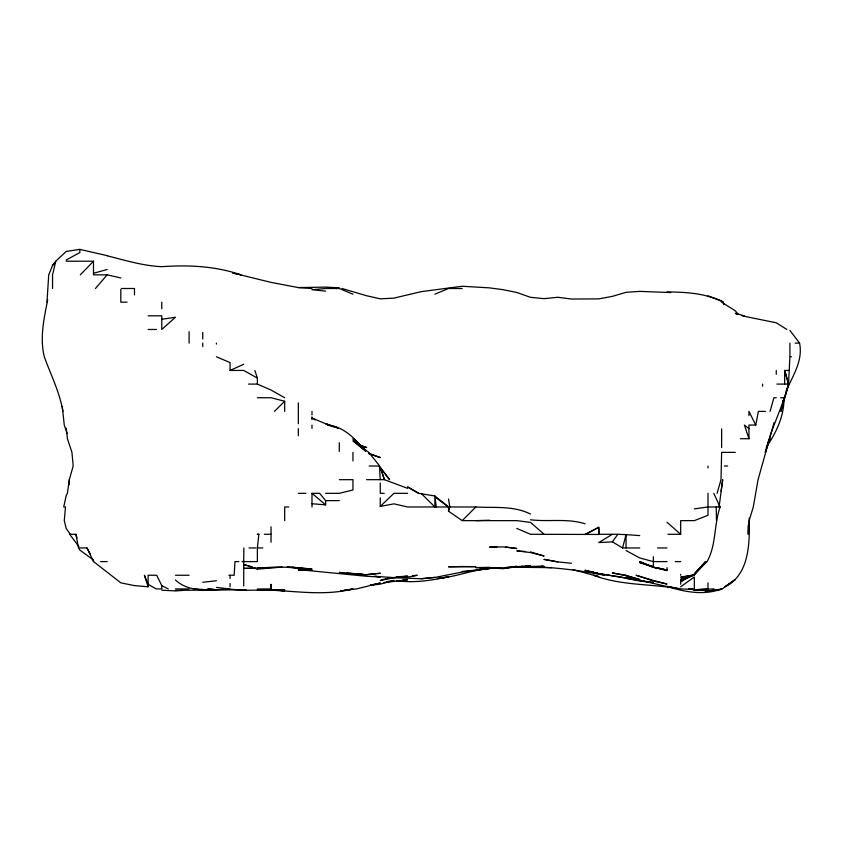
<?xml version="1.0" encoding="UTF-8"?>
<svg xmlns="http://www.w3.org/2000/svg" width="842" height="842" viewBox="0 0 842 842"><rect width="100%" height="100%" fill="white"/><g stroke="black" fill="none" stroke-linecap="round" stroke-linejoin="round"><path stroke-width="1.26" d="M243.717 561.603L243.875 547.953M749.233 518.156C749.748 542.08 749.78 574.97 724.783 586.895M69.223 484.645L69.307 479.677L73.191 466.015L71.938 452.365L67.423 438.714L66.202 428.136M783.807 398.982L780.955 411.401L788.522 384.089L789.912 356.776L791.512 356.776M46.973 302.162L48.72 274.85L52.541 265.451L55.782 261.199L66.202 251.432L79.853 249.39L107.166 255.652M243.717 585.948L243.717 561.193L242.128 561.603L257.368 561.603L257.368 547.953L258.862 534.291L257.368 534.291L258.862 534.291M783.955 398.982C783.986 416.811 776.071 432.683 766.346 447.113M69.307 479.677L67.381 493.328L66.202 495.591L63.729 506.979L65.487 506.979L64.287 520.64L66.202 528.481L70.286 534.291M719.089 506.979L722.678 479.677L721.099 491.265M740.465 438.714L748.948 438.714L748.948 425.052L755.758 425.052L758.389 411.401L765.41 411.401M713.784 493.328L720.12 506.979C713.827 524.861 716.447 544.911 707.08 561.603L694.324 574.002L705.48 561.603L694.324 574.465M55.782 261.199L52.541 274.85L52.541 288.501M774.03 422.726L758.053 479.677L753.295 506.979L749.106 520.64L748.222 534.291L748.117 525.608M639.709 547.953L622.575 547.953L626.048 534.628L639.709 535.586M770.051 411.401L773.914 397.74L776.261 397.74M717.089 493.328L721.005 479.677L721.636 452.365L735.287 452.365M544.121 534.291L530.471 522.387L516.809 520.64L462.195 520.64L448.544 511.21L449.796 506.979L448.544 499.001M789.449 370.438L784.639 370.438L788.712 384.089C782.418 407.433 770.935 428.788 765.273 452.365L770.104 438.714L768.262 442.124M786.217 390.92C792.827 375.595 803.163 360.808 799.574 343.126L789.912 330.411M47.678 299.889C44.016 318.402 39.637 337.947 44.3 356.776C50.783 374.89 59.771 392.246 62.876 411.401M782.692 401.16L784.607 397.74L788.522 384.089L784.639 370.438L784.66 384.089M787.628 386.194L788.986 384.089M612.397 534.291L598.736 542.574L612.397 541.848L617.849 534.291L626.048 534.628L626.048 547.953M95.462 288.501L107.166 274.85L120.816 277.944M694.324 575.012L706.291 561.603L694.324 574.002M52.541 265.451L54.93 262.893M80.327 274.85L93.504 261.22L66.202 261.199M462.195 520.64L475.846 506.979C494.191 508.063 513.441 505.484 530.471 514.052M274.387 411.401L284.68 401.255L271.029 397.74L257.368 397.74M380.258 497.822L380.258 506.442L393.919 493.328L407.57 493.328M680.673 586.79L694.324 577.012L694.324 588.916M725.836 586.021L735.287 579.507L721.636 589.389L707.985 591.084L700.533 589.884M687.283 577.412L680.673 581.717L688.451 577.191M586.169 534.291L598.736 527.303L598.736 534.46L530.471 534.291L516.809 528.439M66.202 259.989L79.853 252.579L79.853 249.39M688.451 577.023L680.673 581.159L693.419 575.254L680.673 579.359L680.673 584.264M585.085 534.291L598.736 527.292L599.115 534.291L617.849 534.291M216.405 356.776L230.066 362.586L230.066 370.438L243.717 364.27M434.882 294.195L448.544 288.501L462.195 288.501M680.673 579.359L694.029 575.254M93.504 273.261L107.166 269.482M370.333 585.064L380.258 583.043L356.513 588.916L340.536 590.884M380.258 506.442L393.919 503.842L407.57 506.979L475.846 506.979M482.056 568.771L479.572 569.181M386.467 581.748L393.919 580.496L380.258 584.127L370.333 585.358M692.166 575.254L680.673 577.18L692.798 575.254M344.262 590.253L352.956 588.916C321.591 596.999 289.174 589.674 257.368 589.863L261.094 589.81M161.79 319.286L175.441 317.255L161.79 329.475L161.79 315.813L148.129 315.813M694.324 508.884L707.985 506.979L720.12 506.979M202.754 582.285L216.405 580.748M462.195 571.486L489.507 568.624L462.195 572.044L434.882 577.465L421.232 578.738L393.919 577.717L380.258 580.57C392.235 575.486 405.107 578.98 417.222 575.254L412.391 575.665M246.201 589.842C222.551 589.874 199.007 590.137 175.441 590.4M498.19 567.876C477.225 567.666 458.069 576.854 437.366 578.528L448.544 576.791C431.42 580.412 413.885 583.253 396.403 580.643M421.232 578.738L434.882 577.338M257.368 569.16L282.196 567.055L257.368 567.876L257.368 569.16L243.717 564.435L252.4 566.876M367.849 574.318L380.258 573.276L366.607 574.833L352.956 574.17L362.881 574.349M523.019 566.213L516.809 566.687L542.879 566.234M525.503 566.034L530.471 565.666L503.158 568.255L475.846 567.613L489.507 567.298M383.984 582.538L407.57 579.833L402.602 580.054M396.403 576.886L407.57 576.128L393.919 577.57L374.058 576.307M182.882 590.421L175.441 590.905L161.79 590.21M175.441 580.043C190.366 593.747 211.647 589.189 230.066 589.211M308.267 569.613L298.331 570.066L311.993 570.234L299.573 568.013M496.948 546.868L489.507 547.163L503.158 546.89L516.809 548.51L505.632 546.963M475.846 520.64L489.507 520.219M257.368 589.021L271.029 588.916L271.029 584.422L271.029 588.916M506.884 567.161L551.573 567.655M311.993 506.979L311.993 493.328L319.634 493.328L325.643 500.632L339.294 500.622M107.166 274.85L93.504 274.85L93.504 261.22M121.606 288.501L134.478 288.501L134.478 294.911M127.11 302.162L120.816 302.162L120.816 289.248M667.011 291.921C686.241 292.121 706.028 293.174 723.204 302.162L723.909 304.646M741.918 315.813L776.261 322.781L786.849 329.475M148.129 329.475L156.412 329.475M795.132 343.126L799.574 343.126M230.066 370.438L243.717 370.438L257.368 378.111L257.368 384.089L271.029 390.025L284.68 397.74M248.527 384.089L257.368 384.089M776.924 384.089L788.712 384.089M780.597 397.74L784.186 397.74M369.133 466.015L379.689 466.015L368.764 452.365L352.956 440.776L359.787 446.576M724.331 466.015L727.625 466.015M339.326 479.677L352.956 479.677L352.956 490.002L339.294 493.328L325.643 493.328M366.607 479.677L384.447 479.677L407.57 488.349M298.331 493.328L305.878 493.328M384.184 493.328L380.258 493.328L380.258 483.097M288.753 506.979L284.68 506.979L284.68 520.64M76.98 537.996L75.896 534.291L69.654 534.291L79.074 546.826M264.367 534.291L271.029 534.291M667.948 534.291L680.673 534.291L680.673 520.64L694.324 520.64L707.985 515.304L707.985 493.328M79.853 547.953L86.989 547.953L90.547 554.552M248.99 547.953L255.842 547.953M257.368 547.953L262.799 547.953M657.57 547.953L667.011 547.953M100.661 561.603L107.166 561.603M238.886 561.603L234.992 561.603L234.171 575.254L228.824 575.254M667.011 561.603L653.36 561.603L639.709 557.951L626.048 550.552M675.273 561.603L680.673 561.603M257.368 567.876L284.68 567.15L311.993 569.024L292.132 567.14M175.441 575.254L189.092 575.254M692.029 575.254L694.324 575.254M175.441 588.916L189.092 588.916M714.079 588.916L694.324 589.758L688.598 588.916M544.121 566.413L516.809 567.045C546.195 565.908 575.707 569.666 604.514 575.254L599.893 573.749M235.876 273.724L271.029 282.396L298.331 287.575L325.643 287.111L339.294 287.827M448.544 511.21L448.544 506.979L434.882 495.991L418.779 493.328L407.57 486.929L418.632 493.328M208.616 588.979L213.805 589.232M193.776 588.916L202.754 589.453M489.507 567.824L503.158 568.697L516.809 566.308L503.158 568.255L498.19 567.908M298.331 567.813L287.164 567.055L298.331 567.918L311.993 570.192L298.331 569.581L366.607 576.296L380.258 576.959L375.3 576.338M530.471 519.767C548.658 522.029 567.319 518.114 585.085 523.808M670.737 292.563L639.709 291.374L626.048 292.311L612.397 296.363L598.736 298.889L571.434 299.036L557.772 297.268L544.121 298.668L530.471 297.31L516.809 292.49L503.158 289.701L489.507 287.869L462.195 286.259L421.232 291.648L393.919 298.121L380.258 298.826L366.607 295.752L342.052 288.501M298.331 287.575L311.993 288.501M541.638 566.277L544.121 566.445M344.262 572.823L339.294 572.476L366.607 574.833L356.682 573.812M346.746 572.992L352.956 573.423M525.503 551.542L516.809 550.878L530.471 552.552L544.121 556.015L530.471 551.92M272.261 589.779L284.68 590.758L271.029 590.01L284.68 589.779L243.717 590.305L230.066 589.189M311.993 503.737L325.643 504.863L325.643 500.632M148.129 586.769L144.424 575.254L148.129 584.295L156.18 588.916L161.79 588.916L161.79 585.685L156.696 575.254L148.129 575.254L148.129 586.769L134.478 585.632L120.816 582.843L93.504 561.561L86.989 547.953M325.643 291.111L311.993 289.743L325.643 288.501L339.294 288.501L352.956 294.174M557.772 561.888L544.121 559.404L557.772 561.888L571.434 563.287M689.745 589.032L694.324 589.516L681.367 588.916L667.011 586.548L626.048 577.086L633.5 578.401M207.321 588.916L216.405 589.968M216.405 587.4L229.182 588.916M701.775 589.863L707.985 590.652L694.324 589.779L691.293 588.916L694.324 589.779L707.985 588.916L707.985 582.811M676.863 588.347C649.161 583.759 620.217 585.506 593.621 575.254L598.736 576.591L572.676 569.56M700.418 589.768L707.985 591.052L721.636 589.011C703.744 595.61 684.609 592.031 667.011 586.39L674.4 587.769M667.011 567.676L667.011 570.013L653.36 567.403L639.709 561.603L653.36 567.14L667.011 570.539L658.328 567.95M232.497 273.103L241.001 274.85C215.478 266.009 188.482 264.841 161.79 266.672C143.035 265.851 125.195 260.336 107.166 255.768M667.011 570.013L653.36 567.14L639.709 562.561L653.36 566.477M653.36 580.422L667.011 584.043L653.36 581.012L636.036 575.254L652.118 580.022M744.244 315.813L735.287 313.277L737.445 314.55M338.126 428.104L327.612 425.052C343.536 426.389 355.24 438.787 364.849 450.417M369.091 453.891L380.258 457.585L368.88 453.238M338.137 428.02L325.643 423.558L327.622 424.557M707.985 295.879L721.636 300.941L723.204 302.162M161.79 585.685L168.305 588.916M328.612 425.052L311.993 417.969L315.224 419.905M612.397 541.848L622.575 547.953M435.935 497.654L448.544 506.979M748.948 428.631L744.391 425.052L748.948 438.714M311.993 493.328L325.643 504.863M667.011 522.25L680.673 534.291M360.239 445.797L365.702 451.112L353.945 438.714L364.081 449.639M360.239 445.839L365.702 451.186M421.232 493.423L434.882 506.979L434.882 495.991L436.24 506.979M362.965 448.754L352.956 438.84L362.639 448.754M738.171 314.15L735.287 310.803L721.636 302.162M380.258 467.489L389.604 479.677L380.258 467.468L384.447 479.677L380.258 467.1M755.758 425.052L748.948 411.401L748.948 415.632M67.15 433.577L64.255 425.052L62.287 406.433M254.852 370.438L257.368 378.111M75.896 534.291L78.506 547.953L79.853 550.089L93.504 560.046L93.504 561.561M379.437 466.015L380.258 479.677M716.216 506.979L716.479 520.64M789.912 343.126L789.912 356.071M776.261 370.438L776.261 374.301M762.599 384.089L762.599 386.141M721.636 428.894L721.636 447.512M707.985 466.015L707.985 467.889M680.673 574.297L680.673 575.254M653.36 556.657L653.36 565.571M352.956 452.365L352.956 460.932M339.294 442.713L339.294 451.417M311.993 411.401L311.993 414.864M311.993 416.895L311.993 419.6M311.993 425.052L311.993 428.336M298.331 402.886L298.331 423.779M298.331 428.673L298.331 435.767M284.68 401.255L284.68 411.401M271.029 526.85L271.029 542.237M230.066 575.254L230.066 578.465M230.066 583.517L230.066 586.79M216.405 343.126L216.405 344.094M202.754 332.401L202.754 339M202.754 343.126L202.754 346.662M189.092 331.685L189.092 343.126M161.79 302.162L161.79 308.688M360.492 574.802L356.819 575.254L360.492 574.823M462.195 566.529L448.544 566.792L475.846 566.655L462.195 566.529M256.126 568.213L243.717 568.413L256.126 568.276M653.36 582.569L639.709 581.033L626.048 578.296L653.36 582.569M612.397 575.739L598.736 573.612L585.085 570.318L598.736 573.612L626.048 578.033L612.397 575.739M625.659 575.254L612.397 572.939L626.048 575.633L639.709 579.559L625.659 575.254M597.504 573.528L592.536 572.244L597.504 573.528M366.607 447.555L360.408 445.439L366.607 447.555"/></g></svg>
